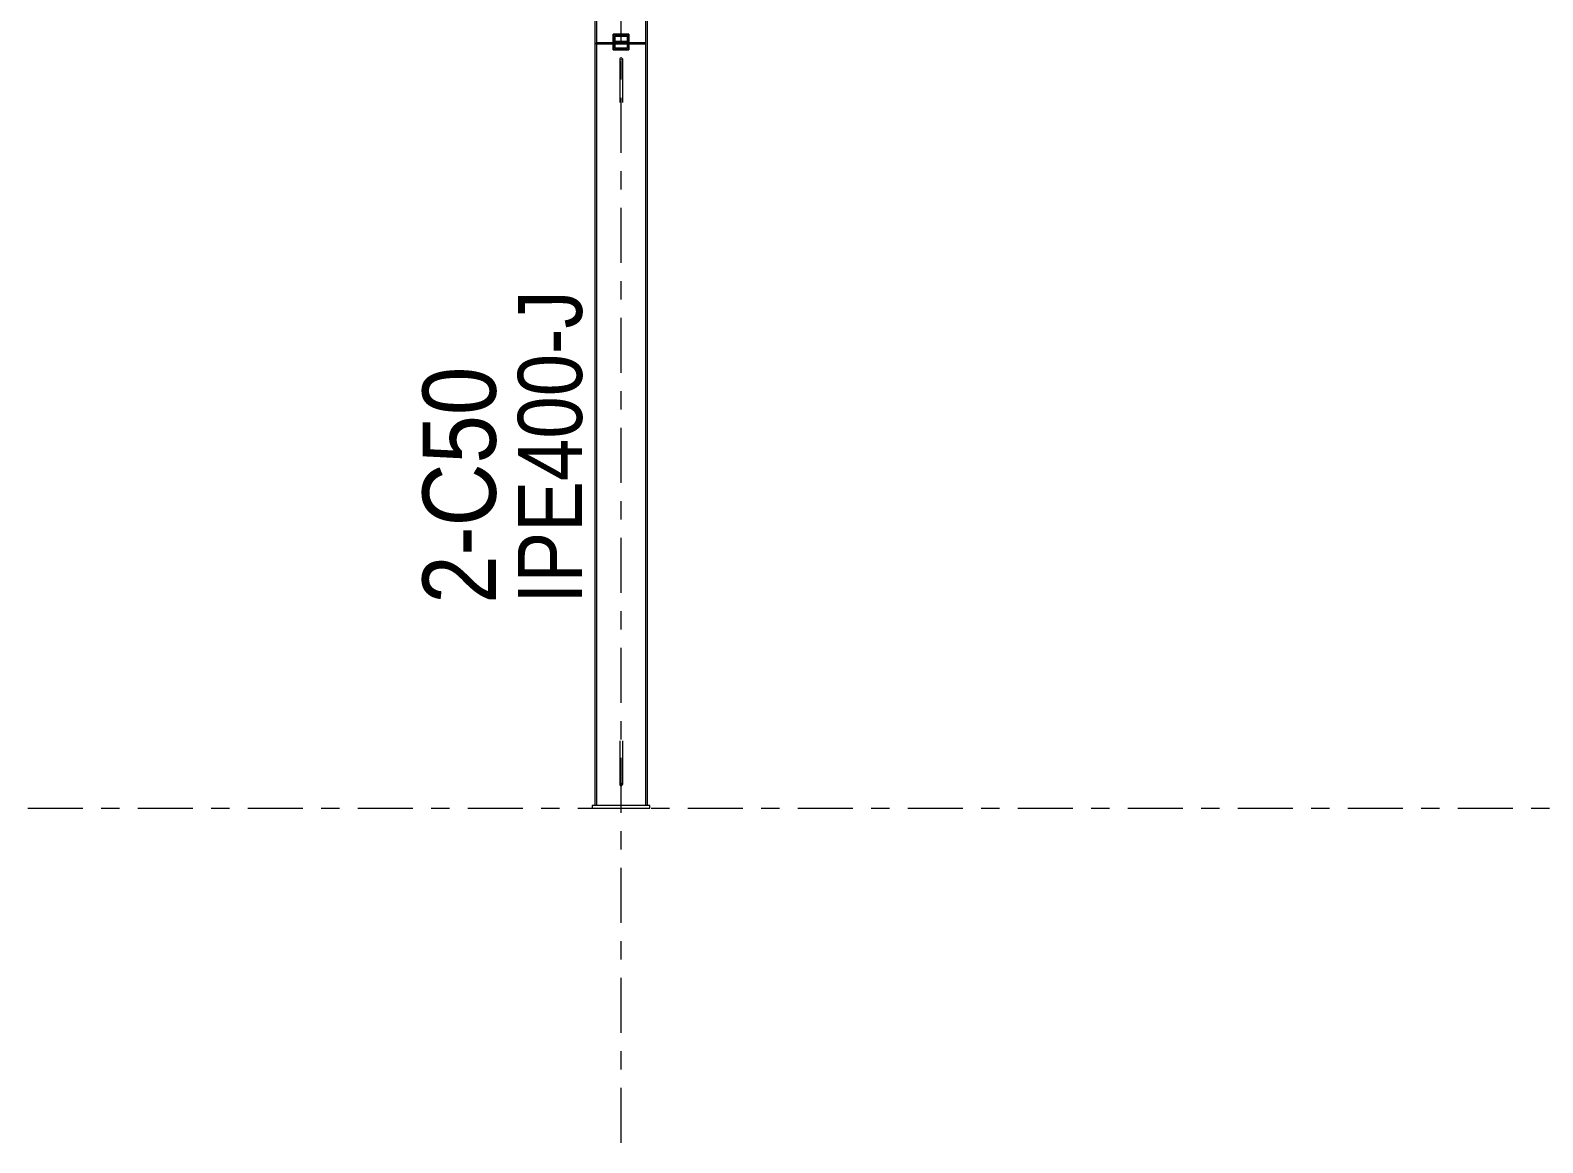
# Model space of a CAD drawing. Header units: millimetres. Extents: x -88 to 735, y -128 to 446.
# Drawn here: x 119.7 to 202.2, y 145.8 to 206.5 of the extents above; entities that cross this region are included whole.
import ezdxf

# ---------------------------------------------------------------- set-up
doc = ezdxf.new("R2010")
doc.units = ezdxf.units.MM
for name, pattern in [('XKITLINE00', [0]), ('XKITLINE02', [4, 2, -2]), ('XKITLINE03', [6, 3, -1, 1, -1])]:
    doc.linetypes.add(name, pattern=pattern)
for name, color, linetype, lineweight in [('Part', 2, 'Continuous', 0), ('PartMark', 7, 'Continuous', 0), ('S-grid', 1, 'Continuous', 0)]:
    doc.layers.add(name, color=color, linetype=linetype, lineweight=lineweight)
doc.styles.add('ARIAL', font='ARIAL.TTF')

# ---------------------------------------------------------------- blocks, each defined once
blk = doc.blocks.new('*A322')
at = {"layer": 'Part'}
h = blk.add_hatch(color=3, dxfattribs=at)
h.paths.add_polyline_path([(151.588, 205.475), (151.588, 206.19), (152.303, 206.19), (152.303, 205.475)], flags=17)
h.paths.add_polyline_path([(151.617, 206.161), (151.617, 205.504), (152.274, 205.504), (152.274, 206.161)])
blk = doc.blocks.new('*A1352')
at = {"layer": 'S-grid', "color": 1, "linetype": 'XKITLINE03', "lineweight": 0}
blk.add_line((-48.412, 164.047), (602.164, 164.047), dxfattribs=at)
blk = doc.blocks.new('*A1593')
at = {"layer": 'S-grid', "color": 1, "linetype": 'XKITLINE03', "lineweight": 0}
blk.add_line((151.946, 145.791), (151.946, 265.039), dxfattribs=at)
at = {"layer": 'S-grid', "color": 3, "style": 'ARIAL', "width": 0.85}
blk.add_text("8'", height=3, dxfattribs=at).set_placement((150.451, 266.039))
blk = doc.blocks.new('*A1594')
at = {"layer": 'Part', "color": 2, "linetype": 'XKITLINE00', "lineweight": 0}
for p, q in [((150.517, 247.783), (153.374, 247.783)), ((150.61, 247.783), (150.61, 205.797)), ((153.281, 247.783), (153.281, 205.797)), ((150.517, 238.069), (150.517, 164.19)), ((153.374, 238.069), (153.374, 164.19)), ((150.61, 205.725), (150.61, 164.19)), ((153.281, 205.725), (153.281, 164.19))]:
    blk.add_line(p, q, dxfattribs=at)
at = {"layer": 'Part', "color": 7, "linetype": 'XKITLINE02', "lineweight": 0}
for p, q in [((150.517, 238.069), (150.517, 247.783)), ((153.374, 247.783), (153.374, 238.069)), ((150.61, 205.797), (150.61, 205.725)), ((153.281, 205.797), (153.281, 205.725)), ((153.374, 164.19), (150.517, 164.19))]:
    blk.add_line(p, q, dxfattribs=at)
blk = doc.blocks.new('*A1606')
at = {"layer": 'Part', "color": 2, "linetype": 'XKITLINE00', "lineweight": 0}
for p, q in [((151.588, 206.19), (151.588, 205.475)), ((151.588, 206.19), (152.303, 206.19)), ((152.303, 205.475), (151.588, 205.475)), ((151.617, 205.504), (151.617, 206.161)), ((151.617, 206.161), (152.274, 206.161)), ((152.274, 205.504), (151.617, 205.504)), ((152.274, 206.161), (152.274, 205.504)), ((152.303, 206.19), (152.303, 205.475))]:
    blk.add_line(p, q, dxfattribs=at)
blk = doc.blocks.new('*A1632')
at = {"layer": 'Part', "color": 7, "linetype": 'XKITLINE02', "lineweight": 0}
for p, q in [((151.874, 167.716), (151.874, 165.82)), ((152.017, 167.716), (152.017, 165.82))]:
    blk.add_line(p, q, dxfattribs=at)
at = {"layer": 'Part', "color": 2, "linetype": 'XKITLINE00', "lineweight": 0}
for p, q in [((151.874, 165.82), (151.874, 165.327)), ((152.017, 165.82), (152.017, 165.327)), ((151.895, 165.367), (151.874, 165.327)), ((151.874, 165.327), (151.895, 165.287)), ((151.946, 165.384), (151.895, 165.367)), ((151.895, 165.287), (151.946, 165.27)), ((151.996, 165.367), (151.946, 165.384)), ((151.946, 165.27), (151.996, 165.287)), ((152.017, 165.327), (151.996, 165.367)), ((151.996, 165.287), (152.017, 165.327))]:
    blk.add_line(p, q, dxfattribs=at)
blk = doc.blocks.new('*A1633')
at = {"layer": 'Part', "color": 2, "linetype": 'XKITLINE00', "lineweight": 0}
for p, q in [((151.895, 204.958), (151.874, 204.918)), ((151.874, 204.918), (151.874, 204.425)), ((151.874, 204.918), (151.895, 204.878)), ((151.946, 204.975), (151.895, 204.958)), ((151.895, 204.878), (151.946, 204.861)), ((151.996, 204.958), (151.946, 204.975)), ((151.946, 204.861), (151.996, 204.878)), ((152.017, 204.918), (151.996, 204.958)), ((151.996, 204.878), (152.017, 204.918)), ((152.017, 204.918), (152.017, 204.425))]:
    blk.add_line(p, q, dxfattribs=at)
at = {"layer": 'Part', "color": 7, "linetype": 'XKITLINE02', "lineweight": 0}
for p, q in [((151.874, 204.425), (151.874, 202.529)), ((152.017, 204.425), (152.017, 202.529))]:
    blk.add_line(p, q, dxfattribs=at)
blk = doc.blocks.new('*A1635')
at = {"layer": 'Part', "color": 7, "linetype": 'XKITLINE02', "lineweight": 0}
for p, q in [((152.303, 206.19), (151.588, 206.19)), ((151.588, 206.19), (151.588, 205.475)), ((151.588, 205.475), (152.303, 205.475)), ((151.617, 206.161), (152.274, 206.161)), ((151.617, 205.504), (151.617, 206.161)), ((152.274, 205.504), (151.617, 205.504)), ((152.274, 206.161), (152.274, 205.504)), ((152.303, 205.475), (152.303, 206.19))]:
    blk.add_line(p, q, dxfattribs=at)
blk = doc.blocks.new('*A1636')
at = {"layer": 'Part', "color": 2, "linetype": 'XKITLINE00', "lineweight": 0}
for p, q in [((150.374, 164.19), (150.374, 164.047)), ((153.517, 164.19), (150.374, 164.19)), ((153.517, 164.047), (153.517, 164.19)), ((150.374, 164.047), (153.517, 164.047))]:
    blk.add_line(p, q, dxfattribs=at)
blk = doc.blocks.new('*A1637')
at = {"layer": 'Part', "color": 7, "linetype": 'XKITLINE02', "lineweight": 0}
for p, q in [((153.281, 205.797), (150.61, 205.797)), ((150.61, 205.725), (150.61, 205.797)), ((153.281, 205.725), (150.61, 205.725)), ((150.717, 205.797), (150.717, 205.725)), ((153.174, 205.725), (153.174, 205.797)), ((153.281, 205.797), (153.281, 205.725))]:
    blk.add_line(p, q, dxfattribs=at)
blk = doc.blocks.new('*A1638')
at = {"layer": 'Part', "color": 7, "linetype": 'XKITLINE02', "lineweight": 0}
for p, q in [((151.517, 205.868), (151.517, 205.797)), ((152.374, 205.868), (151.517, 205.868)), ((151.517, 205.797), (152.374, 205.797)), ((152.374, 205.797), (152.374, 205.868))]:
    blk.add_line(p, q, dxfattribs=at)
blk = doc.blocks.new('*A1639')
at = {"layer": 'Part', "color": 7, "linetype": 'XKITLINE02', "lineweight": 0}
for p, q in [((151.517, 206.261), (152.374, 206.261)), ((151.517, 205.404), (151.517, 206.261)), ((152.374, 206.261), (152.374, 205.404)), ((152.374, 205.404), (151.517, 205.404))]:
    blk.add_line(p, q, dxfattribs=at)
blk = doc.blocks.new('*A1640')
at = {"layer": 'Part', "color": 2, "linetype": 'XKITLINE00', "lineweight": 0}
for p, q in [((151.517, 205.797), (150.61, 205.797)), ((150.61, 205.725), (150.61, 205.797)), ((151.517, 205.725), (150.61, 205.725)), ((153.281, 205.797), (152.374, 205.797)), ((153.281, 205.725), (152.374, 205.725)), ((153.281, 205.797), (153.281, 205.725))]:
    blk.add_line(p, q, dxfattribs=at)
at = {"layer": 'Part', "color": 7, "linetype": 'XKITLINE02', "lineweight": 0}
for p, q in [((150.717, 205.725), (150.717, 205.797)), ((152.374, 205.797), (151.517, 205.797)), ((152.374, 205.725), (151.517, 205.725)), ((153.174, 205.725), (153.174, 205.797))]:
    blk.add_line(p, q, dxfattribs=at)
blk = doc.blocks.new('*A1641')
at = {"layer": 'Part', "color": 7, "linetype": 'XKITLINE02', "lineweight": 0}
for p, q in [((151.517, 205.797), (151.517, 205.868)), ((151.517, 205.868), (152.374, 205.868)), ((152.374, 205.797), (151.517, 205.797)), ((152.374, 205.868), (152.374, 205.797))]:
    blk.add_line(p, q, dxfattribs=at)
blk = doc.blocks.new('*A1642')
at = {"layer": 'Part', "color": 2, "linetype": 'XKITLINE00', "lineweight": 0}
for p, q in [((152.374, 206.261), (151.517, 206.261)), ((151.517, 206.261), (151.517, 205.404)), ((152.374, 205.404), (152.374, 206.261)), ((151.517, 205.404), (152.374, 205.404))]:
    blk.add_line(p, q, dxfattribs=at)
blk = doc.blocks.new('*A2691')
at = {"layer": 'PartMark', "color": 7, "style": 'ARIAL', "width": 0.85}
blk.add_text('IPE400-J', height=3.5, rotation=90.00021, dxfattribs=at).set_placement((149.817, 175.19))
at = {"layer": 'PartMark', "color": 3, "style": 'ARIAL', "width": 0.85}
blk.add_text('2-C50', height=4, rotation=90.00021, dxfattribs=at).set_placement((145.117, 175.19))

msp = doc.modelspace()

# ---------------------------------------------------------------- block references
at = {"lineweight": 0}
for name in ['*A1593', '*A1594', '*A1639', '*A1642', '*A1637', '*A1640', '*A1638', '*A1641', '*A322', '*A1606', '*A1635', '*A1633', '*A2691', '*A1632', '*A1352', '*A1636']:
    msp.add_blockref(name, (0, 0), dxfattribs=at)

doc.saveas('drawing.dxf')
